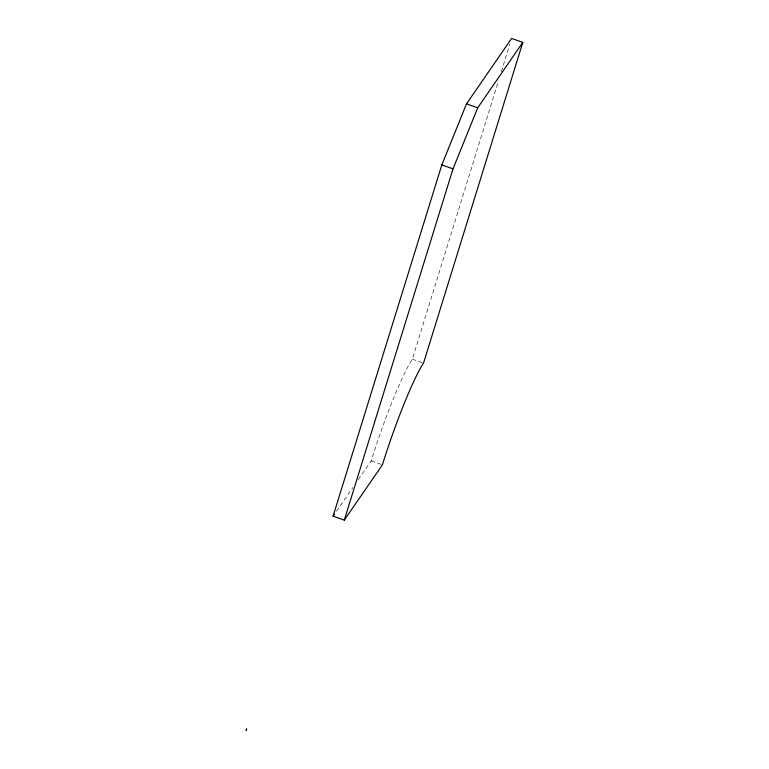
<?xml version="1.0" encoding="UTF-8"?>
<svg xmlns="http://www.w3.org/2000/svg" width="769" height="769" viewBox="0 0 769 769"><rect width="100%" height="100%" fill="white"/><g stroke="black" fill="none" stroke-linecap="round" stroke-linejoin="round"><path stroke-width="0.58" stroke-dasharray="3.85 2.88" d="M358.277 479.654L371.206 460.891A85.234 8.632 -70.6 0 1 412.328 359.171L498.495 80.832M501.33 71.671L509.837 44.179M336.486 511.241L352.827 487.546M412.328 359.171L422.412 362.708M371.206 460.891L381.289 464.438"/><path stroke-width="1.15" d="M333.083 516.182L441.819 164.912L466.495 103.882L511.606 38.45L522.805 42.382L423.527 363.103A85.234 8.632 -70.6 0 0 382.404 464.832L344.291 520.113L333.083 516.182L334.448 514.201M344.291 520.113L453.018 168.844L477.693 107.814L522.805 42.382M466.495 103.882L477.693 107.814M441.819 164.912L453.018 168.844M246.666 729.022L246.215 730.521L246.666 729.022"/></g></svg>
